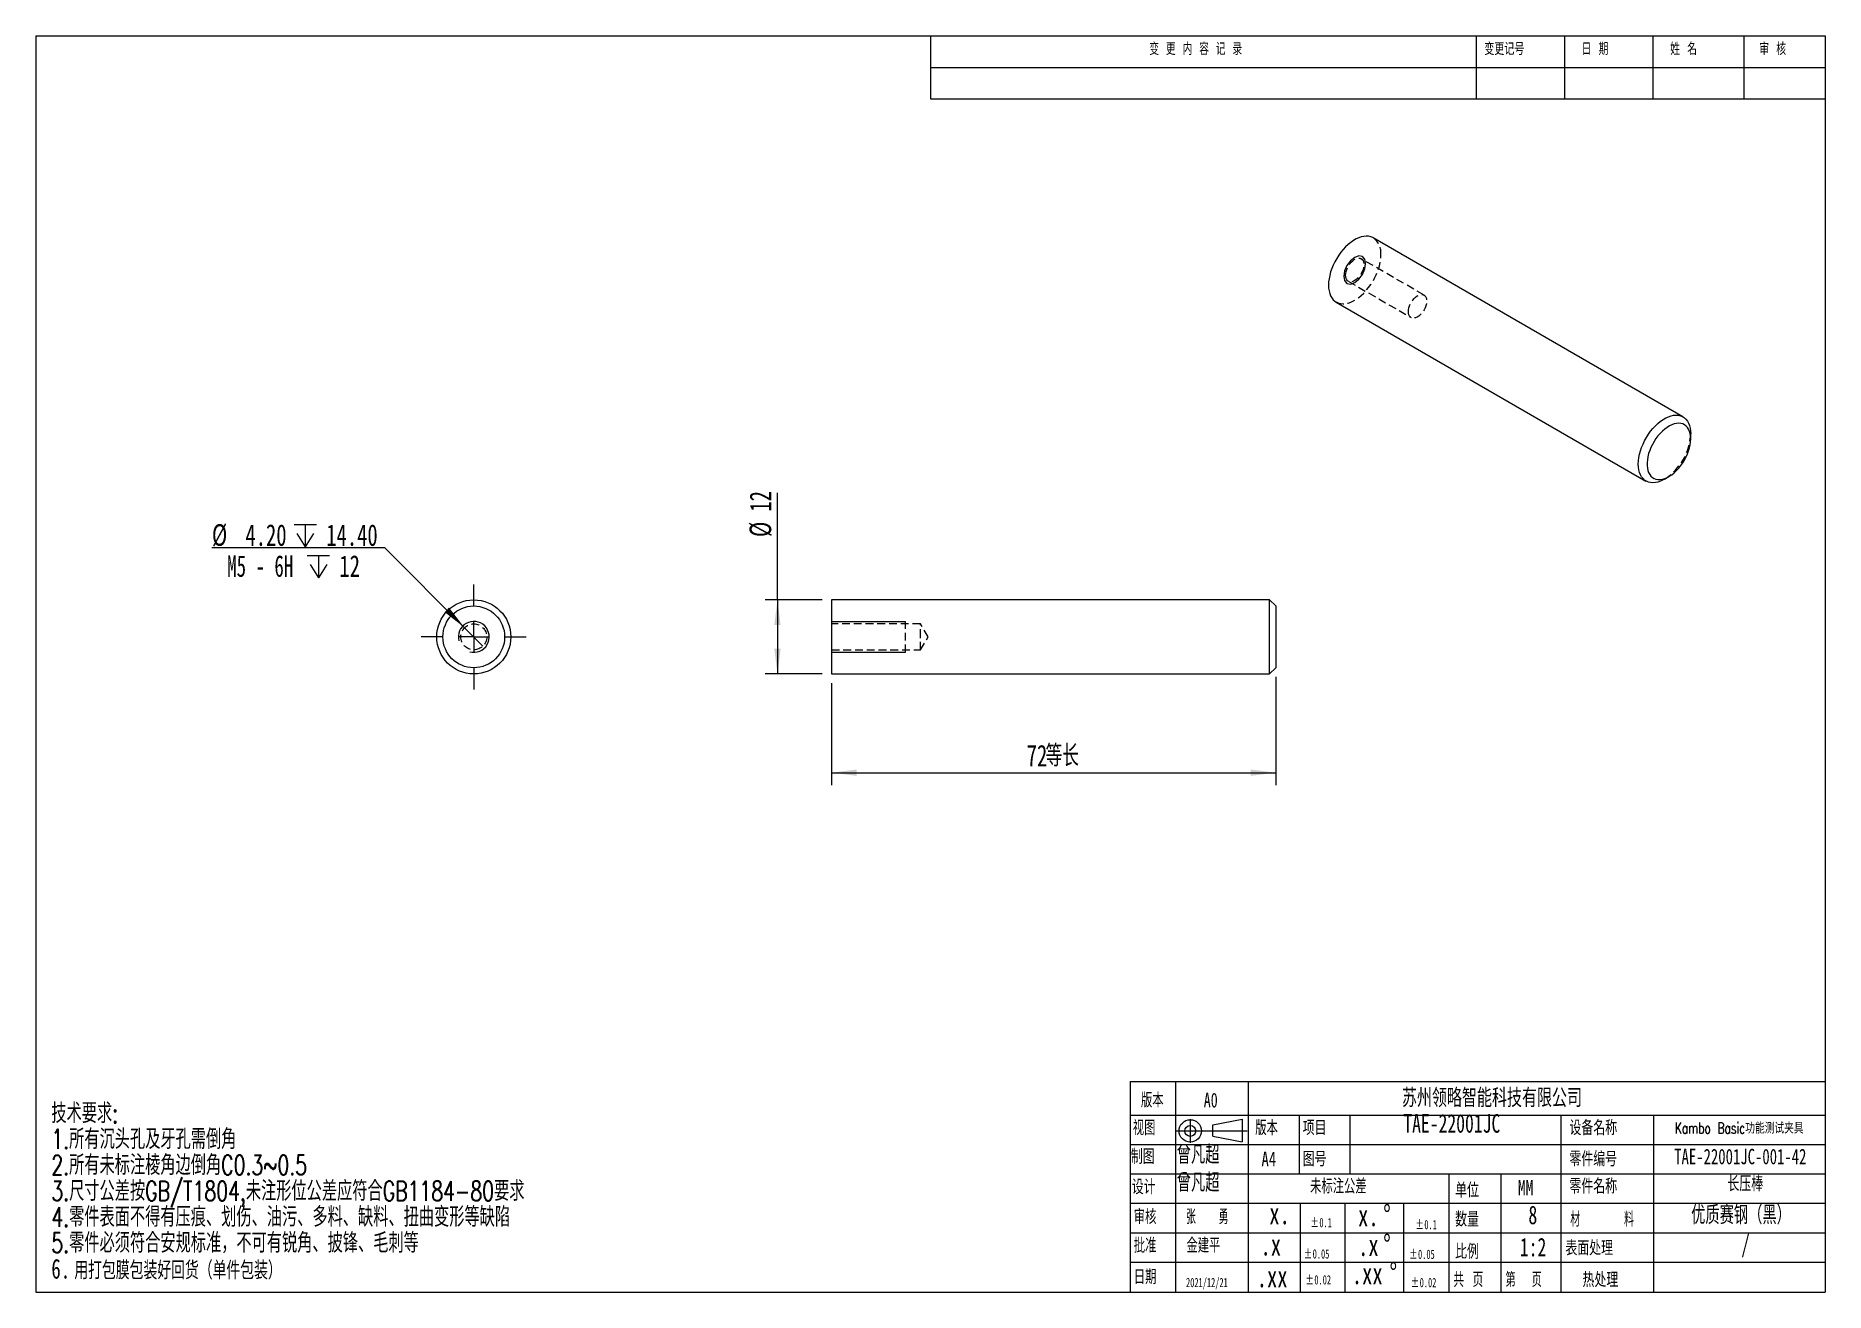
# Model space of a CAD drawing. Extents: x 2 to 292, y 3 to 207.
import ezdxf

# ---------------------------------------------------------------- set-up
doc = ezdxf.new("R2010")
doc.units = 0
for name, pattern in [('SLD-中心线', [34.29, 30.48, -1.27, 1.27, -1.27]), ('SLD-实线', [0]), ('SLD-虚线', [1.905, 1.27, -0.635])]:
    doc.linetypes.add(name, pattern=pattern)
doc.layers.get('0').update_dxf_attribs({"linetype": 'CONTINUOUS'})
for name, color, linetype in [('FORMAT', 7, 'SLD-实线'), ('图层1', 5, 'SLD-中心线'), ('图层7', 7, 'SLD-实线'), ('图框', 7, 'SLD-实线'), ('粗实线', 7, 'SLD-实线')]:
    doc.layers.add(name, color=color, linetype=linetype)
doc.styles.add('SLDTEXTSTYLE0', font='TXT', dxfattribs={"width": 0.7, "bigfont": 'bigfont'})
doc.styles.add('SLDTEXTSTYLE1', font='TXT', dxfattribs={"width": 0.736842, "bigfont": 'bigfont'})
doc.styles.add('SLDTEXTSTYLE10', font='TXT', dxfattribs={"width": 0.642857})
doc.styles.add('SLDTEXTSTYLE2', font='TXT', dxfattribs={"width": 0.7})
doc.styles.add('SLDTEXTSTYLE3', font='TXT', dxfattribs={"width": 0.663})
doc.styles.add('SLDTEXTSTYLE4', font='TXT', dxfattribs={"width": 0.559211, "bigfont": 'bigfont'})
doc.styles.add('SLDTEXTSTYLE5', font='TXT', dxfattribs={"width": 0.736842})
doc.styles.add('SLDTEXTSTYLE6', font='TXT', dxfattribs={"width": 0.629187, "bigfont": 'bigfont'})
doc.styles.add('SLDTEXTSTYLE7', font='TXT', dxfattribs={"width": 0.657895, "bigfont": 'bigfont'})
doc.styles.add('SLDTEXTSTYLE8', font='TXT', dxfattribs={"width": 0.618421, "bigfont": 'bigfont'})
doc.styles.add('SLDTEXTSTYLE9', font='TXT', dxfattribs={"width": 0.58, "bigfont": 'bigfont'})
doc.dimstyles.new('SLDDIMSTYLE0', dxfattribs={"dimtxt": 3.5, "dimasz": 4.08, "dimexe": 0, "dimexo": 0.0625, "dimgap": 0.875, "dimtad": 0, "dimtih": 1, "dimtoh": 1, "dimrnd": 1e-09, "dimzin": 4, "dimtxsty": 'SLDTEXTSTYLE2', "dimblk1": 'NONE', "dimsah": 1, "dimcen": 0, "dimazin": 3, "dimtfac": 1, "dimtmove": 0, "dimatfit": 3, "dimtolj": 1, "dimtzin": 12})
doc.dimstyles.new('SLDDIMSTYLE1', dxfattribs={"dimtxt": 3.5, "dimasz": 4.08, "dimexe": 0, "dimexo": 0.0625, "dimgap": 0.875, "dimtad": 2, "dimrnd": 1e-09, "dimzin": 12, "dimtxsty": 'SLDTEXTSTYLE2', "dimsah": 1, "dimcen": 0.09, "dimazin": 3, "dimtfac": 1, "dimtofl": 0, "dimtmove": 0, "dimatfit": 3, "dimtolj": 1, "dimtzin": 12})

# ---------------------------------------------------------------- blocks, each defined once
blk = doc.blocks.new('SW_NOTE_0')
at = {"layer": '图层7', "color": 0, "char_height": 1.5, "attachment_point": 1, "style": 'SLDTEXTSTYLE3'}
for s, insert in [('%%p', (0, 1.93)), ('0.05', (1.44, 1.93))]:
    blk.add_mtext(s, dxfattribs=dict(at, insert=insert))
blk = doc.blocks.new('SW_NOTE_1')
at = {"layer": '图层7', "color": 0, "char_height": 1.5, "attachment_point": 1, "style": 'SLDTEXTSTYLE3'}
for s, insert in [('%%p', (0, 1.93)), ('0.02', (1.44, 1.93))]:
    blk.add_mtext(s, dxfattribs=dict(at, insert=insert))
blk = doc.blocks.new('SW_NOTE_2')
at = {"layer": '图层7', "color": 0, "char_height": 1.5, "attachment_point": 1, "style": 'SLDTEXTSTYLE3'}
for s, insert in [('%%p', (0, 1.93)), ('0.1', (1.44, 1.93))]:
    blk.add_mtext(s, dxfattribs=dict(at, insert=insert))
blk = doc.blocks.new('SW_NOTE_3')
at = {"layer": '图层7', "color": 0, "attachment_point": 1}
for s, insert, char_height, style in [('\\M+18B5A术\\M+19776\\M+18B81:', (0, 4.13), 3.2, 'SLDTEXTSTYLE0'), ('1.\\M+18F8A\\M+1974C沉头\\M+18D45\\M+18B79\\M+189E5\\M+18D45\\M+18EF9\\M+1937C\\M+18A70', (0, -0.07), 3.2, 'SLDTEXTSTYLE0'), ('2.\\M+18F8A\\M+1974C\\M+196A2标\\M+1928D棱\\M+18A70边\\M+1937C\\M+18A70C0.3~0.5', (0, -4.27), 3.2, 'SLDTEXTSTYLE0'), ('3.\\M+18EDA\\M+190A1\\M+18CF6\\M+18DB7\\M+188C2GB/T1804,\\M+196A2\\M+1928D\\M+18C60\\M+188CA\\M+18CF6\\M+18DB7应\\M+19584\\M+18D87GB1184-80\\M+19776\\M+18B81', (0, -8.47), 3.2, 'SLDTEXTSTYLE0'), ('4.\\M+197EB\\M+18C8F\\M+1955C\\M+196CA\\M+19573\\M+193BE\\M+1974C压\\M+18DAD\\M+18141划伤\\M+18141\\M+196FB污\\M+18141\\M+191BD\\M+197BF\\M+18141\\M+1E39E\\M+197BF\\M+18141扭\\M+18BC8变\\M+18C60\\M+19399\\M+1E39E\\M+1E89C', (0, -12.67), 3.2, 'SLDTEXTSTYLE0'), ('5.\\M+197EB\\M+18C8F\\M+1954B须\\M+19584\\M+18D87\\M+188C0规标\\M+18F79\\M+18143\\M+19573\\M+189C2\\M+1974C锐\\M+18A70\\M+18141\\M+194E2锋\\M+18141\\M+196D1\\M+18E68\\M+19399', (0, -16.87), 3.2, 'SLDTEXTSTYLE0'), ('6.', (0, -21.07), 3.2, 'SLDTEXTSTYLE2'), ('\\M+19770\\M+191C5\\M+195EF\\M+1968C\\M+195EF\\M+19195\\M+18D44\\M+189F1货\\M+18169单\\M+18C8F\\M+195EF\\M+19195\\M+1816A', (3.72, -21.47), 2.91042, 'SLDTEXTSTYLE0')]:
    blk.add_mtext(s, dxfattribs=dict(at, insert=insert, char_height=char_height, style=style))
blk = doc.blocks.new('SW_NOTE_4')
at = {"layer": '图层7', "color": 0, "char_height": 3.5, "attachment_point": 1, "style": 'SLDTEXTSTYLE2'}
for s, insert in [('.x', (0, 4.51)), ('%%d', (4.07, 4.51))]:
    blk.add_mtext(s, dxfattribs=dict(at, insert=insert))
blk = doc.blocks.new('SW_NOTE_5')
at = {"layer": '图层7', "color": 0, "char_height": 3.5, "attachment_point": 1, "style": 'SLDTEXTSTYLE2'}
for s, insert in [('x.', (0, 4.51)), ('%%d', (4.07, 4.51))]:
    blk.add_mtext(s, dxfattribs=dict(at, insert=insert))
blk = doc.blocks.new('SW_NOTE_6')
at = {"layer": '图层7', "color": 0, "char_height": 3.5, "attachment_point": 1, "style": 'SLDTEXTSTYLE2'}
for s, insert in [('.xx', (0, 4.51)), ('%%d', (6.11, 4.51))]:
    blk.add_mtext(s, dxfattribs=dict(at, insert=insert))
blk = doc.blocks.new('SW_NOTE_7')
at = {"layer": '图层7', "color": 0, "char_height": 1.5, "attachment_point": 1, "style": 'SLDTEXTSTYLE3'}
for s, insert in [('%%p', (0, 1.93)), ('0.1', (1.44, 1.93))]:
    blk.add_mtext(s, dxfattribs=dict(at, insert=insert))
blk = doc.blocks.new('SW_NOTE_8')
at = {"layer": '图层7', "color": 0, "char_height": 1.5, "attachment_point": 1, "style": 'SLDTEXTSTYLE3'}
for s, insert in [('%%p', (0, 1.93)), ('0.05', (1.44, 1.93))]:
    blk.add_mtext(s, dxfattribs=dict(at, insert=insert))
blk = doc.blocks.new('SW_NOTE_9')
at = {"layer": '图层7', "color": 0, "char_height": 1.5, "attachment_point": 1, "style": 'SLDTEXTSTYLE3'}
for s, insert in [('%%p', (0, 1.93)), ('0.02', (1.44, 1.93))]:
    blk.add_mtext(s, dxfattribs=dict(at, insert=insert))
blk = doc.blocks.new('SW_SYMBOL_HOLE_DEPTH')
at = {"layer": '图框', "color": 0}
for p, q in [((0, 875), (800, 875)), ((400, 875), (400, 75)), ((100, 555), (400, 75)), ((700, 555), (400, 75))]:
    blk.add_line(p, q, dxfattribs=at)
blk = doc.blocks.new('_D')
at = {"layer": '图框', "color": 5}
for p, q in [((58.76, 123.65), (30.75, 123.65)), ((71.7, 110.71), (58.76, 123.65)), ((74.67, 107.74), (71.7, 110.71))]:
    blk.add_line(p, q, dxfattribs=at)
blk.add_solid([(71.7, 110.71), (69.17, 113.96), (68.46, 113.24)], dxfattribs=at)
at = {"layer": '图框', "color": 5, "xscale": 0.004511737089201878, "yscale": 0.004511737089201878, "zscale": 0.004511737089201878}
for p in [(44.07, 123.47), (46.2, 118.46)]:
    blk.add_blockref('SW_SYMBOL_HOLE_DEPTH', p, dxfattribs=at)
at = {"layer": '图框', "color": 5, "char_height": 3.5, "attachment_point": 1}
for s, insert, style in [('%%c', (30.75, 127.48), 'SLDTEXTSTYLE2'), ('4.20', (36.18, 127.47), 'SLDTEXTSTYLE2'), ('14.40', (49.28, 127.47), 'SLDTEXTSTYLE2'), ('M5 - 6H', (33.22, 122.45), 'SLDTEXTSTYLE10'), ('12', (51.41, 122.45), 'SLDTEXTSTYLE2')]:
    blk.add_mtext(s, dxfattribs=dict(at, insert=insert, style=style))
blk = doc.blocks.new('_NONE')
blk = doc.blocks.new('SW_CENTERMARKSYMBOL_0')
at = {"layer": '图框', "color": 0}
for p, q in [((0, 5), (0, 8.5)), ((-5, 0), (-8.5, 0)), ((0, 0), (-2.5, 0)), ((0, 0), (0, 2.5)), ((0, 0), (0, -2.5)), ((0, 0), (2.5, 0)), ((5, 0), (8.5, 0)), ((0, -5), (0, -8.5))]:
    blk.add_line(p, q, dxfattribs=at)
blk = doc.blocks.new('_D_1')
at = {"layer": '图框', "color": 5}
for p, q in [((131.16, 101.73), (131.16, 85.23)), ((203.16, 102.73), (203.16, 85.23)), ((131.16, 87.23), (203.16, 87.23))]:
    blk.add_line(p, q, dxfattribs=at)
for points in [[(131.16, 87.23), (135.24, 86.72), (135.24, 87.74)], [(203.16, 87.23), (199.08, 87.74), (199.08, 86.72)]]:
    blk.add_solid(points, dxfattribs=at)
at = {"layer": '图框', "color": 5, "char_height": 3.5, "attachment_point": 1}
for s, insert, style in [('72', (162.79, 91.74), 'SLDTEXTSTYLE2'), ('\\M+19399长', (165.86, 91.74), 'SLDTEXTSTYLE0')]:
    blk.add_mtext(s, dxfattribs=dict(at, insert=insert, style=style))
blk = doc.blocks.new('_D_2')
at = {"layer": '图框', "color": 5}
for p, q in [((122.4, 115.23), (122.4, 132.58)), ((129.66, 115.23), (120.4, 115.23)), ((122.4, 115.23), (122.4, 103.23)), ((129.66, 103.23), (120.4, 103.23))]:
    blk.add_line(p, q, dxfattribs=at)
for points in [[(122.4, 115.23), (121.89, 111.15), (122.91, 111.15)], [(122.4, 103.23), (122.91, 107.31), (121.89, 107.31)]]:
    blk.add_solid(points, dxfattribs=at)
at = {"layer": '图框', "color": 5, "char_height": 3.5, "attachment_point": 1, "rotation": 90, "style": 'SLDTEXTSTYLE2'}
for s, insert in [('12', (117.89, 129.51)), ('%%c', (117.88, 125.4))]:
    blk.add_mtext(s, dxfattribs=dict(at, insert=insert))

msp = doc.modelspace()

# ---------------------------------------------------------------- linework, layer by layer
at = {"color": 7, "linetype": 'SLD-实线'}
for p, q in [((269.156, 144.861), (218.952, 173.843)), ((212.952, 163.451), (263.157, 134.468)), ((270.399, 141.297), (270.399, 142.114)), ((266.157, 134.765), (266.864, 135.174)), ((202.164, 115.227), (131.164, 115.227)), ((131.164, 115.227), (131.164, 103.227)), ((203.164, 114.227), (202.164, 115.227)), ((202.164, 103.227), (202.164, 115.227)), ((203.164, 114.227), (203.164, 104.227)), ((131.164, 111.727), (143.164, 111.727)), ((131.164, 111.727), (143.164, 111.727)), ((131.164, 106.727), (143.164, 106.727)), ((131.164, 106.727), (143.164, 106.727)), ((131.164, 103.227), (202.164, 103.227)), ((202.164, 103.227), (203.164, 104.227))]:
    msp.add_line(p, q, dxfattribs=at)
at = {"color": 7, "linetype": 'SLD-虚线'}
for p, q in [((227.184, 164.587), (217.002, 170.466)), ((214.902, 166.828), (225.084, 160.95)), ((145.564, 111.327), (131.164, 111.327)), ((143.164, 106.727), (143.164, 111.727)), ((143.164, 106.727), (143.164, 111.727)), ((145.564, 109.227), (145.564, 111.327)), ((146.826, 109.227), (145.564, 111.327)), ((145.564, 107.127), (145.564, 109.227)), ((145.564, 107.127), (146.826, 109.227)), ((131.164, 107.127), (145.564, 107.127))]:
    msp.add_line(p, q, dxfattribs=at)
at = {"color": 7, "linetype": 'SLD-实线', "flags": 128}
for points in [[(218.952, 173.843), (218.875, 173.885), (218.549, 174.02), (218.196, 174.1), (217.82, 174.124), (217.425, 174.092), (217.015, 174.004), (216.594, 173.86), (216.167, 173.664), (215.737, 173.416), (215.309, 173.119), (214.888, 172.776), (214.478, 172.39), (214.083, 171.967), (213.708, 171.509), (213.355, 171.022), (213.029, 170.51), (212.733, 169.98), (212.47, 169.435), (212.242, 168.883), (212.053, 168.328), (211.904, 167.777), (211.796, 167.234), (211.731, 166.706), (211.709, 166.198), (211.731, 165.715), (211.796, 165.262), (211.904, 164.843), (212.053, 164.464), (212.242, 164.128), (212.47, 163.838), (212.733, 163.597), (212.952, 163.451)], [(215.952, 170.688), (215.275, 170.142), (214.702, 169.369), (214.319, 168.485), (214.184, 167.626), (214.319, 166.923), (214.702, 166.482), (215.275, 166.37), (215.952, 166.605), (216.628, 167.151), (217.202, 167.925), (217.585, 168.808), (217.72, 169.667), (217.585, 170.371), (217.202, 170.812), (216.628, 170.923), (215.952, 170.688)], [(215.952, 170.688), (215.275, 170.142), (214.702, 169.369), (214.319, 168.485), (214.184, 167.626), (214.319, 166.923), (214.702, 166.482), (215.275, 166.37), (215.952, 166.605), (216.628, 167.151), (217.202, 167.925), (217.585, 168.808), (217.72, 169.667), (217.585, 170.371), (217.202, 170.812), (216.628, 170.923), (215.952, 170.688)], [(266.157, 134.765), (265.942, 134.647), (265.514, 134.451), (265.093, 134.308), (264.683, 134.219), (264.288, 134.187), (263.912, 134.211), (263.56, 134.291), (263.233, 134.426), (262.937, 134.615), (262.674, 134.855), (262.447, 135.145), (262.258, 135.482), (262.108, 135.861), (262.001, 136.279), (261.936, 136.732), (261.914, 137.215), (261.936, 137.723), (262.001, 138.251), (262.108, 138.794), (262.258, 139.346), (262.447, 139.9), (262.674, 140.453), (262.937, 140.997), (263.233, 141.528), (263.56, 142.039), (263.912, 142.527), (264.288, 142.984), (264.683, 143.408), (265.093, 143.793), (265.514, 144.136), (265.942, 144.433), (266.371, 144.681), (266.799, 144.878), (267.22, 145.021), (267.63, 145.109), (268.025, 145.142), (268.401, 145.118), (268.753, 145.038), (269.08, 144.903), (269.376, 144.714), (269.639, 144.473), (269.866, 144.183), (270.055, 143.847), (270.205, 143.468), (270.312, 143.05), (270.377, 142.597), (270.399, 142.114), (270.399, 142.114)], [(270.399, 141.297), (270.378, 141.734), (270.314, 142.141), (270.208, 142.512), (270.061, 142.844), (269.876, 143.133), (269.654, 143.374), (269.398, 143.566), (269.111, 143.705), (268.797, 143.79), (268.46, 143.821), (268.103, 143.795), (267.731, 143.715), (267.349, 143.58), (266.961, 143.394), (266.572, 143.156), (266.186, 142.872), (265.808, 142.543), (265.443, 142.175), (265.096, 141.771), (264.77, 141.337), (264.469, 140.878), (264.197, 140.398), (263.958, 139.905), (263.754, 139.404), (263.588, 138.902), (263.461, 138.403), (263.376, 137.915), (263.333, 137.443), (263.333, 136.993), (263.376, 136.571), (263.461, 136.181), (263.588, 135.829), (263.754, 135.518), (263.958, 135.253), (264.197, 135.036), (264.469, 134.87), (264.77, 134.758), (265.096, 134.7), (265.443, 134.697), (265.808, 134.75), (266.186, 134.858), (266.572, 135.019), (266.961, 135.231), (267.349, 135.492), (267.731, 135.799), (268.103, 136.148), (268.46, 136.535), (268.797, 136.955), (269.111, 137.402), (269.398, 137.872), (269.654, 138.359), (269.876, 138.857), (270.061, 139.36), (270.208, 139.861), (270.314, 140.355), (270.378, 140.836), (270.399, 141.297)]]:
    msp.add_lwpolyline(points, dxfattribs=at)
at = {"color": 7, "linetype": 'SLD-虚线', "flags": 128}
for points in [[(212.952, 163.451), (213.029, 163.408), (213.355, 163.273), (213.708, 163.194), (214.083, 163.17), (214.478, 163.202), (214.888, 163.29), (215.309, 163.433), (215.737, 163.63), (216.167, 163.878), (216.594, 164.175), (217.015, 164.518), (217.425, 164.903), (217.82, 165.327), (218.196, 165.785), (218.549, 166.272), (218.875, 166.783), (219.171, 167.314), (219.434, 167.858), (219.661, 168.411), (219.851, 168.966), (220, 169.517), (220.108, 170.06), (220.173, 170.588), (220.195, 171.096)], [(214.467, 167.79), (214.488, 168.092), (214.552, 168.41), (214.656, 168.735), (214.797, 169.057), (214.971, 169.368), (215.173, 169.658), (215.398, 169.918), (215.639, 170.142), (215.889, 170.324), (216.14, 170.457), (216.387, 170.537), (216.62, 170.564), (216.835, 170.535), (217.024, 170.452), (217.182, 170.317), (217.305, 170.134), (217.389, 169.908), (217.431, 169.646), (217.431, 169.356), (217.389, 169.044), (217.305, 168.722), (217.182, 168.397), (217.024, 168.079), (216.835, 167.778), (216.62, 167.502), (216.387, 167.258), (216.14, 167.055), (215.889, 166.897), (215.639, 166.79), (215.398, 166.736), (215.173, 166.737), (214.971, 166.793), (214.797, 166.903), (214.656, 167.062), (214.552, 167.267), (214.488, 167.512), (214.467, 167.79)], [(224.649, 161.911), (224.671, 162.214), (224.734, 162.532), (224.838, 162.857), (224.979, 163.179), (225.153, 163.49), (225.356, 163.779), (225.581, 164.04), (225.821, 164.264), (226.071, 164.445), (226.323, 164.578), (226.569, 164.659), (226.803, 164.686), (227.017, 164.657), (227.206, 164.574), (227.364, 164.439), (227.487, 164.256), (227.571, 164.03), (227.614, 163.768), (227.614, 163.477), (227.571, 163.166), (227.487, 162.844), (227.364, 162.519), (227.206, 162.201), (227.017, 161.9), (226.803, 161.623), (226.569, 161.38), (226.323, 161.177), (226.071, 161.019), (225.821, 160.912), (225.581, 160.858), (225.356, 160.859), (225.153, 160.915), (224.979, 161.025), (224.838, 161.184), (224.734, 161.389), (224.671, 161.634), (224.649, 161.911)]]:
    msp.add_lwpolyline(points, dxfattribs=at)
at = {"color": 7, "linetype": 'SLD-实线'}
for radius in [6, 5]:
    msp.add_circle((73.186, 109.227), radius, dxfattribs=at)
at = {"color": 7, "linetype": 'SLD-虚线'}
msp.add_circle((73.186, 109.227), 2.1, dxfattribs=at)
for centre, radius, start, end in [((217.208, 171.399), 3.002, 354.20155, 54.48627), ((261.198, 142.527), 9.21, 302.57565, 357.42972)]:
    msp.add_arc(centre, radius, start, end, dxfattribs=at)
at = {"color": 7, "linetype": 'SLD-实线'}
msp.add_arc((73.186, 109.227), 2.5, 255, 195, dxfattribs=at)
msp.add_arc((73.186, 109.227), 2.5, 255, 195, dxfattribs=at)
at = {"layer": 'FORMAT'}
for p, q in [((186.911, 37.198), (186.911, 3.096)), ((198.661, 37.198), (198.661, 3.096)), ((179.553, 31.758), (292.203, 31.758)), ((192.951, 30.201), (197.689, 31.126)), ((192.951, 28.384), (192.951, 30.201)), ((197.689, 31.126), (197.689, 27.459)), ((206.951, 31.758), (206.951, 22.245)), ((215.155, 31.758), (215.155, 22.245)), ((249.362, 31.758), (249.362, 3.096)), ((264.4, 31.758), (264.4, 3.096)), ((179.553, 27.002), (292.203, 27.002)), ((192.951, 28.384), (197.689, 27.459)), ((179.553, 22.245), (292.203, 22.245)), ((231.209, 22.245), (231.209, 3.096)), ((239.69, 3.096), (239.69, 22.245)), ((179.553, 17.488), (292.203, 17.488)), ((207.102, 17.488), (207.102, 3.096)), ((214.371, 17.488), (214.371, 3.096)), ((223.838, 17.488), (223.838, 3.096)), ((179.553, 12.731), (292.203, 12.731)), ((179.553, 7.974), (292.203, 7.974))]:
    msp.add_line(p, q, dxfattribs=at)
at = {"layer": 'FORMAT', "linetype": 'SLD-中心线'}
for p, q in [((186.911, 29.213), (198.518, 29.213)), ((189.302, 31.121), (189.302, 27.304))]:
    msp.add_line(p, q, dxfattribs=at)
at = {"layer": 'FORMAT'}
for radius in [1.813, 0.888]:
    msp.add_circle((189.302, 29.213), radius, dxfattribs=at)
at = {"layer": '图层7', "color": 5}
for p, q in [((147.203, 206.571), (147.203, 196.354)), ((235.632, 206.571), (235.632, 196.354)), ((249.962, 206.571), (249.962, 196.354)), ((264.292, 206.571), (264.292, 196.354)), ((279.004, 206.571), (279.004, 196.354)), ((147.203, 201.442), (292.203, 201.442)), ((147.203, 196.354), (292.203, 196.354))]:
    msp.add_line(p, q, dxfattribs=at)
at = {"layer": '粗实线', "color": 5}
for p, q in [((2.203, 206.571), (2.203, 3.096)), ((2.203, 206.571), (292.203, 206.571)), ((292.203, 206.571), (292.203, 3.096)), ((2.203, 3.096), (292.203, 3.096))]:
    msp.add_line(p, q, dxfattribs=at)
at = {"layer": '粗实线'}
for q in [(179.553, 3.096), (292.203, 37.198)]:
    msp.add_line((179.553, 37.198), q, dxfattribs=at)

# ---------------------------------------------------------------- block references
at = {"layer": '图层7', "color": 5}
msp.add_blockref('SW_NOTE_3', (4.728, 29.562), dxfattribs=at)
at = {"layer": '图层7'}
for name, p in [('SW_NOTE_5', (216.501, 12.756)), ('SW_NOTE_2', (208.781, 13.184)), ('SW_NOTE_7', (225.794, 12.86)), ('SW_NOTE_4', (216.501, 7.948)), ('SW_NOTE_0', (207.699, 8.118)), ('SW_NOTE_8', (224.773, 8.053)), ('SW_NOTE_1', (207.97, 3.918)), ('SW_NOTE_6', (215.483, 3.373)), ('SW_NOTE_9', (225.043, 3.478))]:
    msp.add_blockref(name, p, dxfattribs=at)
at = {"layer": '图框', "color": 5}
msp.add_blockref('SW_CENTERMARKSYMBOL_0', (73.186, 109.227), dxfattribs=at)

# ---------------------------------------------------------------- texts
at = {"layer": 'FORMAT', "char_height": 2.38125, "attachment_point": 2, "style": 'SLDTEXTSTYLE0'}
for s, insert in [('\\M+194C5\\M+1967B', (183.15, 35.395)), ('\\M+196A2标\\M+1928D\\M+18CF6\\M+18DB7', (213.304, 21.453))]:
    msp.add_mtext(s, dxfattribs=dict(at, insert=insert))
at = {"layer": 'FORMAT', "color": 5, "insert": (192.618, 35.395), "char_height": 2.3813, "attachment_point": 2, "style": 'SLDTEXTSTYLE2'}
msp.add_mtext('A0', dxfattribs=at)
at = {"layer": '图层1'}
for s, insert, char_height, attachment_point, style in [('TAE-22001JC', (231.685, 31.928), 3, 2, 'SLDTEXTSTYLE2'), ('Kambo Basic\\M+18CF7\\M+1945C测试夹\\M+18BEF', (278.253, 30.577), 1.8, 2, 'SLDTEXTSTYLE0'), ('\\M+1915C\\M+1967D\\M+192B4', (187.11, 26.877), 3, 1, 'SLDTEXTSTYLE0'), ('TAE-22001JC-001-42', (278.443, 26.315), 2.5, 2, 'SLDTEXTSTYLE2'), ('\\M+1915C\\M+1967D\\M+192B4', (187.11, 22.349), 3, 1, 'SLDTEXTSTYLE0'), ('长压\\M+1965F', (279.252, 21.91), 2.5, 2, 'SLDTEXTSTYLE0'), ('优质赛钢\\M+18169\\M+1FC4B\\M+1816A', (278.563, 17.106), 3, 2, 'SLDTEXTSTYLE0'), ('8', (244.822, 17.106), 3, 2, 'SLDTEXTSTYLE2'), ('1:2', (244.857, 11.897), 3, 2, 'SLDTEXTSTYLE2'), ('/', (279.303, 12.462), 3, 2, 'SLDTEXTSTYLE2')]:
    msp.add_mtext(s, dxfattribs=dict(at, insert=insert, char_height=char_height, attachment_point=attachment_point, style=style))
at = {"layer": '图层7', "color": 5, "char_height": 2, "attachment_point": 1}
for s, insert, style in [('变 \\M+18D58 \\M+193E0 \\M+19765 记 录', (182.664, 205.456), 'SLDTEXTSTYLE6'), ('变\\M+18D58记\\M+18D86', (236.958, 205.456), 'SLDTEXTSTYLE1'), ('\\M+193FA \\M+18AFA', (252.719, 205.456), 'SLDTEXTSTYLE7'), ('\\M+190A9 \\M+196BC', (267.083, 205.456), 'SLDTEXTSTYLE7'), ('审 \\M+18A6A', (281.517, 205.456), 'SLDTEXTSTYLE7')]:
    msp.add_mtext(s, dxfattribs=dict(at, insert=insert, style=style))
at = {"layer": '图层7', "attachment_point": 1}
for s, insert, char_height, style in [('苏\\M+18F42领\\M+197AA\\M+19271\\M+1945C\\M+189C8\\M+18B5A\\M+1974C\\M+18CC0\\M+18CF6\\M+18E69', (223.608, 36.065), 3, 'SLDTEXTSTYLE1'), ('视图', (179.988, 30.907), 2.3813, 'SLDTEXTSTYLE0'), ('\\M+194C5\\M+1967B', (199.833, 30.907), 2.38125, 'SLDTEXTSTYLE0'), ('项\\M+196DA', (207.518, 30.907), 2.3813, 'SLDTEXTSTYLE1'), ('设备\\M+196BC\\M+18FCC', (250.753, 30.907), 2.38125, 'SLDTEXTSTYLE1'), ('\\M+190A7图', (179.671, 26.245), 2.3813, 'SLDTEXTSTYLE1'), ('\\M+197EB\\M+18C8F编\\M+18D86', (250.753, 25.857), 2.38125, 'SLDTEXTSTYLE1'), ('A4', (200.841, 25.857), 2.3813, 'SLDTEXTSTYLE5'), ('图\\M+18D86', (207.518, 25.857), 2.3813, 'SLDTEXTSTYLE1'), ('设计', (179.829, 21.328), 2.3813, 'SLDTEXTSTYLE1'), ('单\\M+188CA', (232.23, 20.804), 2.3813, 'SLDTEXTSTYLE1'), ('MM', (242.395, 21.262), 2.5, 'SLDTEXTSTYLE5'), ('\\M+197EB\\M+18C8F\\M+196BC\\M+18FCC', (250.753, 21.453), 2.38125, 'SLDTEXTSTYLE1'), ('审\\M+18A6A', (180.147, 16.508), 2.3813, 'SLDTEXTSTYLE0'), ('张   \\M+19745', (188.618, 16.508), 2.38125, 'SLDTEXTSTYLE9'), ('x.', (202.11, 17.591), 3.5, 'SLDTEXTSTYLE2'), ('\\M+19094\\M+197CA', (232.23, 16.085), 2.38125, 'SLDTEXTSTYLE1'), ('\\M+18DDE      \\M+197BF', (250.886, 16.085), 2.38125, 'SLDTEXTSTYLE4'), ('\\M+194E1\\M+18F79', (180.147, 11.864), 2.38125, 'SLDTEXTSTYLE0'), ('\\M+18BE0\\M+18C9A\\M+195BD', (188.678, 11.864), 2.38125, 'SLDTEXTSTYLE0'), ('.x', (200.684, 12.524), 3.5, 'SLDTEXTSTYLE2'), ('\\M+1955C\\M+196CA处\\M+1979D', (250.094, 11.441), 2.38125, 'SLDTEXTSTYLE1'), ('\\M+194E4\\M+197E1', (232.23, 10.877), 2.38125, 'SLDTEXTSTYLE1'), ('\\M+193FA\\M+18AFA', (180.147, 6.764), 2.38125, 'SLDTEXTSTYLE0'), ('.xx', (200.073, 7.385), 3.5, 'SLDTEXTSTYLE2'), ('\\M+18BA4 页', (231.937, 6.302), 2.3813, 'SLDTEXTSTYLE7'), ('\\M+191E6  页', (240.403, 6.302), 2.38125, 'SLDTEXTSTYLE8'), ('热处\\M+1979D', (252.87, 6.302), 2.3813, 'SLDTEXTSTYLE1'), ('2021/12/21', (188.618, 5.411), 1.5, 'SLDTEXTSTYLE3')]:
    msp.add_mtext(s, dxfattribs=dict(at, insert=insert, char_height=char_height, style=style))

# ---------------------------------------------------------------- dimensions: what is measured, and where the dimension line sits
at = {"layer": '图框', "color": 5}
dim = msp.add_linear_dim(base=(122.402, 103.227), p1=(131.164, 115.227), p2=(131.164, 103.227), angle=90, text='%%c<>', dimstyle='SLDDIMSTYLE1', dxfattribs=at)
dim.commit()
dim.dimension.update_dxf_attribs({"geometry": '_D_2', "text_midpoint": (122.402, 128.989), "dimtype": 160})
dim = msp.add_diameter_dim_2p(p1=(74.672, 107.742), p2=(71.701, 110.712), text='<> {\\fGDT;x} 14.40\\PM5 - 6H {\\fGDT;x} 12\\P', dimstyle='SLDDIMSTYLE0', dxfattribs=at)
dim.commit()
dim.dimension.update_dxf_attribs({"geometry": '_D', "text_midpoint": (43.962, 122.953), "dimtype": 163})
dim = msp.add_linear_dim(base=(203.164, 87.227), p1=(131.164, 103.227), p2=(203.164, 104.227), text='<>等长', dimstyle='SLDDIMSTYLE1', dxfattribs=at)
dim.commit()
dim.dimension.update_dxf_attribs({"geometry": '_D_1', "text_midpoint": (167.388, 87.227), "dimtype": 160})

doc.saveas('drawing.dxf')
